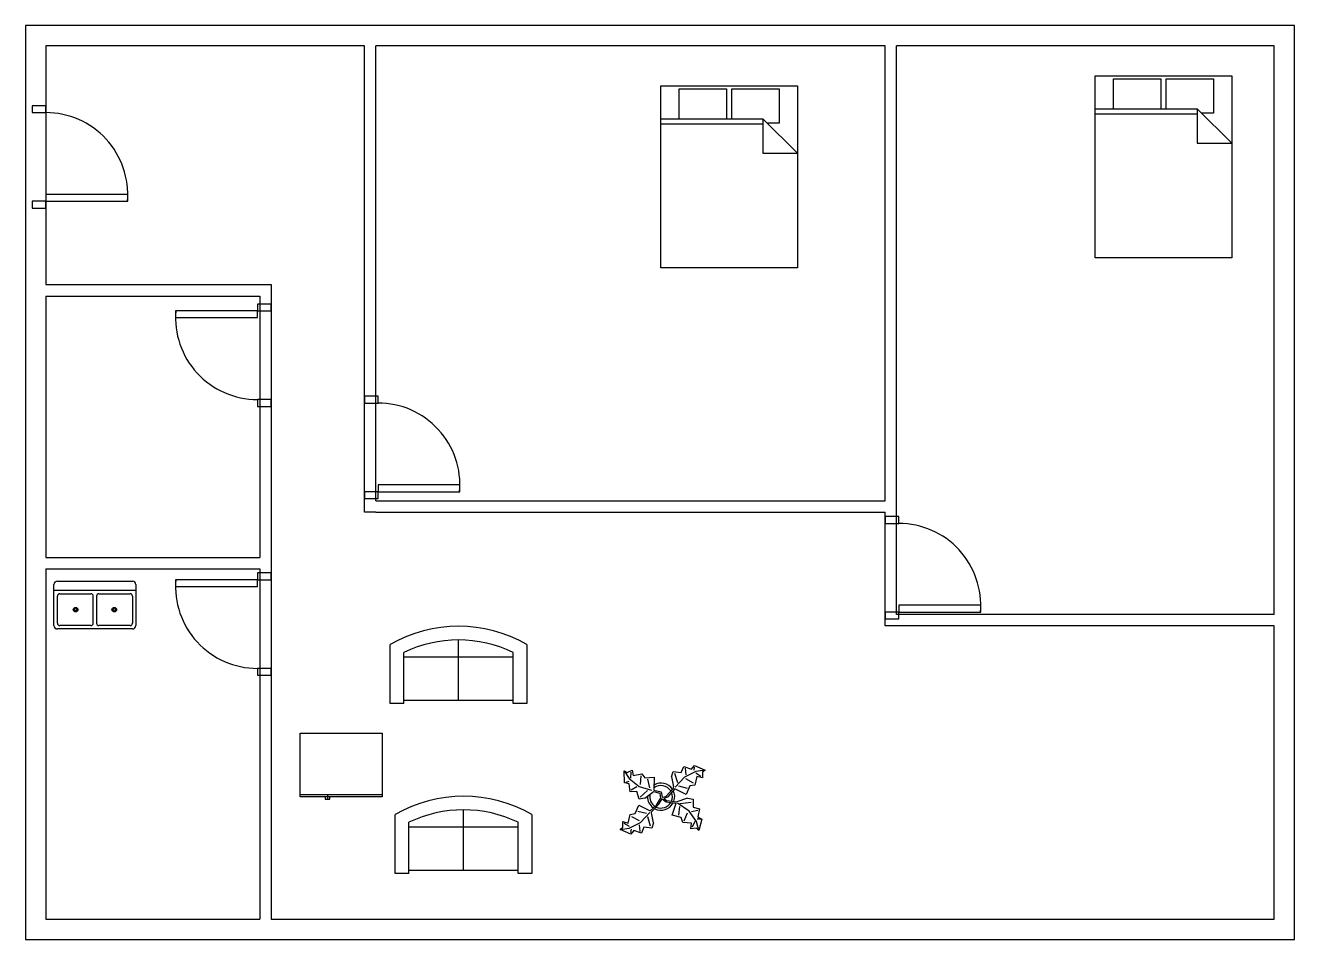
# Model space of a CAD drawing. Header units: inches. Extents: x 17 to 575, y 34 to 436.
import ezdxf

# ---------------------------------------------------------------- set-up
doc = ezdxf.new("R2010")
doc.units = ezdxf.units.IN
doc.header["$MEASUREMENT"] = 0
doc.layers.get('0').update_dxf_attribs({"color": 9})
for name, color, linetype in [('3D', 9, 'Continuous'), ('BLOCKS', 3, 'Continuous'), ('DOOR', 2, 'Continuous'), ('Window', 30, 'Continuous')]:
    doc.layers.add(name, color=color, linetype=linetype)

# ---------------------------------------------------------------- blocks, each defined once
blk = doc.blocks.new('Bed - Queen')
at = {"linetype": 'Continuous'}
for p, q in [((0, -80.00003), (0, 0)), ((0, 0), (59.99999, 0)), ((59.99999, 0), (59.99999, -80.00003)), ((7.99999, -1.2), (28.79998, -1.2)), ((7.99999, -14.4), (7.99999, -1.2)), ((28.79998, -1.2), (28.79998, -14.4)), ((31.19999, -1.2), (51.99999, -1.2)), ((31.19999, -14.4), (31.19999, -1.2)), ((51.99999, -1.2), (51.99999, -16.4)), ((0, -14.4), (44.8, -14.4)), ((59.99999, -29.6), (44.8, -14.4)), ((44.8, -14.4), (44.8, -29.6)), ((51.99999, -16.4), (46.79936, -16.4)), ((44.8, -16.8), (0, -16.8)), ((44.8, -29.6), (59.99999, -29.6)), ((59.99999, -80.00003), (0, -80.00003))]:
    blk.add_line(p, q, dxfattribs=at)
blk = doc.blocks.new('Sofa - Roundback Loveseat 5 ft.')
at = {"linetype": 'Continuous'}
for p, q in [((0, -32.44198), (0, -5.99998)), ((-24, -33.99998), (-24, -11.46958)), ((-23.9998, -13.38178), (23.99986, -13.38178)), ((24.00004, -33.99998), (24.00004, -11.46958)), ((-24, -32.44198), (24.00004, -32.44198))]:
    blk.add_line(p, q, dxfattribs=at)
for points in [[(-24, -33.99998), (-30, -33.99998), (-30, -7.99998)], [(30.00004, -7.99998), (30.00004, -33.99998), (24.00004, -33.99998)]]:
    blk.add_lwpolyline(points, dxfattribs=at)
for centre, radius, start, end in [((0, -60.24998), 60.24998, 60.13715, 119.8628), ((0, -61.38438), 55.38444, 64.32083, 115.6792)]:
    blk.add_arc(centre, radius, start, end, dxfattribs=at)
blk = doc.blocks.new('Refrigerator-2 door - 36 in top')
for p, q in [((0, -26.999999), (36, -26.999999)), ((12, -26.999999), (12, -28.999999)), ((11, -27.999999), (11, -28.999999)), ((11, -28.999999), (13, -28.999999)), ((13, -28.999999), (13, -27.999999))]:
    blk.add_line(p, q)
blk.add_lwpolyline([(0, -27.999999), (0, 0), (36, 0), (36, -27.999999)], close=True)
blk = doc.blocks.new('Sink-double - 36 in top')
for p, q in [((-18, -4), (18, -4)), ((-0.75, -18.5), (-0.75, -6.5)), ((0.75, -6.5), (0.75, -18.5))]:
    blk.add_line(p, q)
for points in [[(-16.5, 0), (16.5, 0)], [(-18, -19.5), (-18, -1.5)], [(-15.5, -5.5), (-1.75, -5.5)], [(1.75, -5.5), (15.5, -5.5)], [(18, -1.5), (18, -19.5)], [(-16.5, -18.5), (-16.5, -6.5)], [(16.5, -6.5), (16.5, -18.5)], [(16.5, -21), (-16.5, -21)], [(-1.75, -19.5), (-15.5, -19.5)], [(15.5, -19.5), (1.75, -19.5)]]:
    blk.add_lwpolyline(points)
for centre, radius in [((-8.5, -12.5), 1), ((-8.5, -12.5), 0.5), ((8.5, -12.5), 1), ((8.5, -12.5), 0.5)]:
    blk.add_circle(centre, radius)
for centre, radius, start, end in [((-16.5, -1.5), 1.5, 90, 180), ((16.5, -1.5), 1.5, 0, 90), ((-15.5, -6.5), 1, 90, 180), ((-1.75, -6.5), 1, 0, 90), ((1.75, -6.5), 1, 90, 180), ((15.5, -6.5), 1, 0, 90), ((-16.5, -19.5), 1.5, 180, 270), ((-15.5, -18.5), 1, 180, 270), ((-1.75, -18.5), 1, 270, 0), ((1.75, -18.5), 1, 180, 270), ((15.5, -18.5), 1, 270, 0), ((16.5, -19.5), 1.5, 270, 0)]:
    blk.add_arc(centre, radius, start, end)
blk = doc.blocks.new('Plant - Rubber or Philodendron')
at = {"linetype": 'Continuous'}
for p, q in [((-16.2005, 11.4774), (-13.9899, 8.1064)), ((-16.2005, 11.4774), (-14.8639, 10.7964)), ((-16.0159, 6.3329), (-16.2005, 11.4774)), ((-14.8639, 10.7964), (-12.6195, 11.8975)), ((-12.6195, 11.8975), (-12.1909, 9.4345)), ((4.6914, 8.8812), (5.3859, 11.2828)), ((5.3859, 11.2828), (8.8871, 10.7908)), ((8.8871, 10.7908), (9.9809, 13.4933)), ((9.9809, 13.4933), (13.3837, 12.301)), ((15.3859, 11.3055), (10.3916, 8.7942)), ((10.5828, 12.6946), (10.8893, 9.7953)), ((13.3837, 12.301), (14.68, 13.9039)), ((14.5816, 13.2037), (14.3848, 11.8033)), ((14.68, 13.9039), (19.3848, 11.8146)), ((19.3848, 11.8146), (15.3859, 11.3055)), ((19.3848, 11.8146), (18.1868, 10.9119)), ((-14.0069, 5.8704), (-16.0159, 6.3329)), ((-15.3434, 6.5514), (-13.9984, 6.9884)), ((-13.5868, 2.2894), (-14.0069, 5.8704)), ((-13.9899, 8.1064), (-9.5434, 4.7185)), ((-13.3174, 8.325), (-13.0735, 11.0065)), ((-12.1909, 9.4345), (-8.3829, 10.3)), ((-8.8369, 9.409), (-9.0894, 5.6095)), ((-8.3829, 10.3), (-7.0549, 8.501)), ((-7.0549, 8.501), (-3.0284, 8.6941)), ((-4.8529, 4.012), (-5.7184, 7.82)), ((-3.0284, 8.6941), (-3.0709, 3.1041)), ((4.6914, 8.8812), (5.5014, 4.4831)), ((5.9878, 10.4842), (7.1971, 6.3869)), ((10.3916, 8.7942), (6.2847, 4.4028)), ((14.2977, 6.1031), (10.9934, 7.9956)), ((15.7909, 9.1065), (14.8995, 5.3044)), ((15.2875, 10.6053), (17.5907, 9.2105)), ((18.1925, 8.4119), (15.7909, 9.1065)), ((18.1868, 10.9119), (18.1925, 8.4119)), ((-10.6784, 2.491), (-13.5868, 2.2894)), ((-13.1329, 3.1804), (-10.6614, 4.727)), ((-9.5858, -0.8715), (-10.6784, 2.491)), ((-9.5434, 4.7185), (-4.1917, 2.9888)), ((-9.1318, 0.0195), (-5.9793, 2.9025)), ((-7.1228, -0.443), (-3.5248, 2.2131)), ((-3.5248, 2.2131), (-3.3011, 2.4355)), ((-3.3011, 2.4355), (-0.5306, 1.7947)), ((-3.0709, 3.1041), (0.0797, 2.3163)), ((-0.5306, 1.7947), (-0.2255, -0.5527)), ((-0.5306, 1.7947), (-0.5306, 1.7947)), ((0.0797, 2.3163), (0.4866, -0.031)), ((0.4866, -0.031), (2.1141, 0.2298)), ((2.1141, 0.2298), (5.4346, 3.9146)), ((6.1032, 3.6844), (2.8262, -0.031)), ((5.4346, 3.9146), (5.5014, 4.4831)), ((11.1089, 1.1958), (6.1032, 3.6844)), ((7.7005, 4.8881), (11.5025, 3.9967)), ((12.7005, 4.8994), (11.1089, 1.1958)), ((14.8995, 5.3044), (12.7005, 4.8994)), ((-11.3237, -7.2629), (-9.7321, -3.5593)), ((-9.7321, -3.5593), (-4.7264, -6.0479)), ((-7.1228, -0.443), (-9.5858, -0.8715)), ((-2.019, -3.6148), (-4.7264, -6.0479)), ((-4.0579, -6.2781), (-0.9375, -3.1608)), ((-2.019, -3.6148), (-0.2255, -0.5527)), ((-0.9375, -3.1608), (0.5883, -0.8135)), ((0.5883, -0.8135), (2.2447, -2.0916)), ((2.8262, -0.031), (1.3003, -0.5527)), ((1.3003, -0.5527), (2.4193, -1.4655)), ((2.2447, -2.0916), (6.7108, -2.6626)), ((2.4193, -1.4655), (6.895, -2.1175)), ((4.943, -7.9659), (6.7108, -2.6626)), ((11.6605, -0.5413), (6.895, -2.1175)), ((12.3677, -6.1981), (7.219, -2.6772)), ((8.125, -4.0768), (7.7715, -7.9659)), ((8.3544, -2.7453), (13.1973, -2.1704)), ((11.6605, -0.5413), (14.1354, -0.8948)), ((14.1354, -0.8948), (14.1354, -4.4304)), ((14.1354, -4.4304), (16.9638, -5.1375)), ((16.9638, -5.1375), (16.2567, -8.673)), ((-16.8157, -10.7754), (-14.4141, -11.4699)), ((-16.8101, -13.2754), (-16.8157, -10.7754)), ((-14.4141, -11.4699), (-13.5228, -7.6679)), ((-14.0091, -13.669), (-9.0148, -11.1577)), ((-13.5228, -7.6679), (-11.3237, -7.2629)), ((-12.921, -8.4665), (-9.6166, -10.359)), ((-6.3237, -7.2516), (-10.1257, -6.3602)), ((-9.0148, -11.1577), (-4.9047, -6.8122)), ((-4.611, -12.8477), (-5.8203, -8.7504)), ((-4.1246, -6.8466), (-4.0579, -6.2781)), ((-3.3146, -11.2447), (-4.1246, -6.8466)), ((8.8321, -9.0266), (4.943, -7.9659)), ((9.5392, -11.1479), (8.8321, -9.0266)), ((13.4283, -11.5015), (9.5392, -11.1479)), ((10.2463, -10.4408), (11.6605, -6.9053)), ((15.5496, -10.7943), (12.3677, -6.1981)), ((16.2567, -5.8446), (13.4283, -6.5517)), ((14.8425, -10.7943), (13.7819, -13.2692)), ((16.6103, -14.6834), (15.5496, -10.7943)), ((17.3174, -9.7337), (15.9032, -9.7337)), ((16.2567, -8.673), (18.0245, -9.7337)), ((18.0245, -9.7337), (16.6103, -14.6834)), ((-18.008, -14.1781), (-16.8101, -13.2754)), ((-18.008, -14.1781), (-14.0091, -13.669)), ((-13.3032, -16.2674), (-18.008, -14.1781)), ((-13.9107, -12.9688), (-16.2139, -11.574)), ((-12.0069, -14.6645), (-13.3032, -16.2674)), ((-13.2048, -15.5672), (-13.008, -14.1668)), ((-8.6042, -15.8568), (-12.0069, -14.6645)), ((-9.206, -15.0581), (-9.5126, -12.1588)), ((-7.5103, -13.1543), (-8.6042, -15.8568)), ((-4.0092, -13.6463), (-7.5103, -13.1543)), ((-3.3146, -11.2447), (-4.0092, -13.6463)), ((13.0748, -13.9763), (13.4283, -11.5015)), ((15.5496, -13.6228), (13.0748, -13.9763)), ((16.6103, -14.6834), (15.5496, -13.6228))]:
    blk.add_line(p, q, dxfattribs=at)
for centre, radius, start, end in [((0, 0), 6.1275, 34.37569, 120.1028), ((0.0308, 0.1664), 6, 178.6147, 235.1169), ((0.0308, 0.1664), 5, 168.1647, 238.6725), ((-0.0601, -0.2075), 5.2461, 33.82192, 124.9414), ((-0.2664, 0.1682), 5.2775, 338.4094, 20.03007), ((-0.098, 0.1364), 6.1288, 341.2017, 26.09184), ((-0.0234, 0.3825), 6.1492, 242.5812, 331.2714), ((-0.1102, 0.4886), 5.2883, 247.3711, 327.472)]:
    blk.add_arc(centre, radius, start, end, dxfattribs=at)
blk = doc.blocks.new('DOOR1')
at = {"layer": 'DOOR'}
for points in [[(-6, 6), (-3, 6), (-3, 42), (-6, 42)], [(-45, 0), (-42, 0), (-42, 6), (-45, 6)], [(-3, 0), (0, 0), (0, 6), (-3, 6)]]:
    blk.add_lwpolyline(points, close=True, dxfattribs=at)
blk.add_arc((-6, 6), 36, 85.2198, 180, dxfattribs=at)

msp = doc.modelspace()

# ---------------------------------------------------------------- linework, layer by layer
for p, q in [((574.71, 435.78), (16.71, 435.78)), ((16.71, 435.78), (16.71, 33.78)), ((574.71, 33.78), (574.71, 435.78)), ((165.75, 221.73), (165.75, 426.78)), ((170.75, 226.73), (170.75, 426.78)), ((394.71, 226.73), (394.71, 426.78)), ((399.71, 206.78), (399.71, 426.78)), ((25.71, 321.78), (124.71, 321.78)), ((124.71, 321.78), (124.71, 42.78)), ((25.71, 316.78), (119.71, 316.78)), ((119.71, 316.78), (119.71, 201.78)), ((394.71, 206.78), (394.71, 221.73)), ((399.71, 176.78), (399.71, 206.78)), ((25.71, 201.78), (119.71, 201.78)), ((394.71, 171.78), (394.71, 201.78)), ((25.71, 196.78), (119.71, 196.78)), ((119.71, 196.78), (119.71, 42.78)), ((565.71, 176.78), (399.71, 176.78)), ((565.71, 171.78), (394.71, 171.78)), ((16.71, 33.78), (574.71, 33.78))]:
    msp.add_line(p, q)
for points in [[(165.75, 426.78), (25.71, 426.78), (25.71, 321.78)], [(394.71, 426.78), (170.75, 426.78)], [(565.71, 201.78), (565.71, 426.78), (399.71, 426.78)], [(25.71, 316.78), (25.71, 201.78)], [(565.71, 176.78), (565.71, 201.78)], [(25.71, 196.78), (25.71, 42.78), (119.71, 42.78)], [(124.71, 42.78), (565.71, 42.78), (565.71, 171.78)]]:
    msp.add_lwpolyline(points)
at = {"layer": '3D'}
for p, q in [((170.75, 226.73), (394.71, 226.73)), ((170.75, 221.73), (165.75, 221.73)), ((170.75, 221.73), (394.71, 221.73)), ((394.71, 201.78), (394.71, 206.78))]:
    msp.add_line(p, q, dxfattribs=at)

# ---------------------------------------------------------------- block references
at = {"layer": 'BLOCKS'}
for name, p in [('Bed - Queen', (487.07, 413.54)), ('Bed - Queen', (296.14, 409.15)), ('Sink-double - 36 in top', (47.28, 191.37)), ('Sofa - Roundback Loveseat 5 ft.', (207.15, 171.54)), ('Refrigerator-2 door - 36 in top', (137.5, 124.59)), ('Plant - Rubber or Philodendron', (296.14, 96.45)), ('Sofa - Roundback Loveseat 5 ft.', (209.34, 96.83))]:
    msp.add_blockref(name, p, dxfattribs=at)
at = {"layer": 'Window'}
for p, rotation in [((19.71, 355.43), 270), ((124.71, 313.27), 90), ((165.75, 227.73), 270), ((394.71, 174.78), 270), ((124.71, 195.05), 90)]:
    msp.add_blockref('DOOR1', p, dxfattribs=dict(at, rotation=rotation))

doc.saveas('drawing.dxf')
